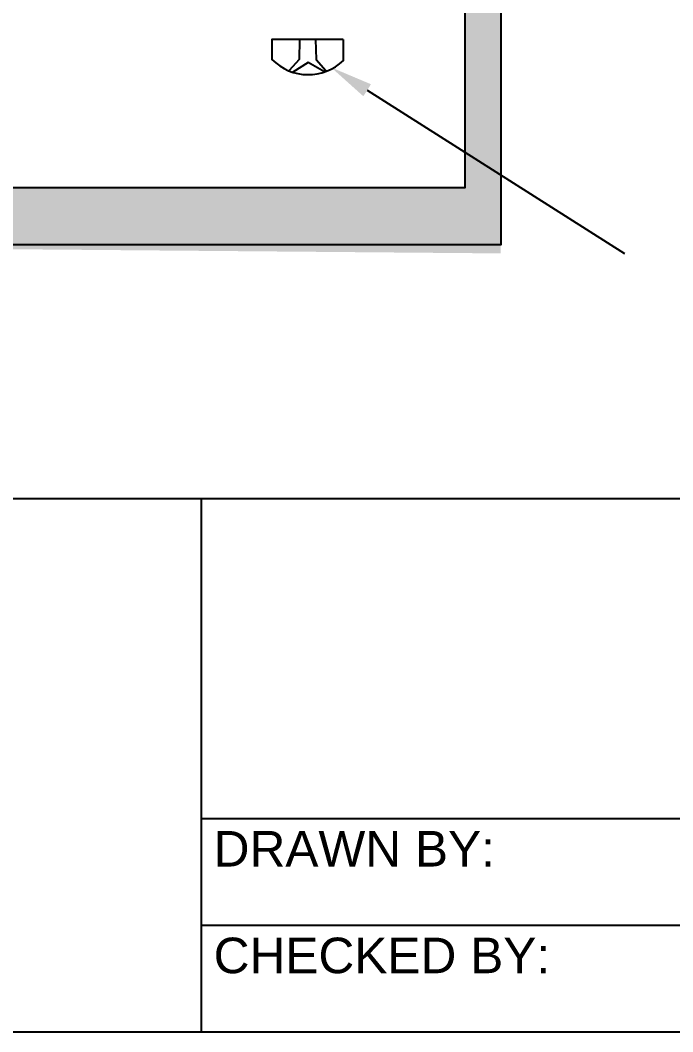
# Model space of a CAD drawing. Header units: millimetres. Extents: x 20 to 208, y 10 to 269.
# Drawn here: x 86.4 to 123.1, y 10 to 66.9 of the extents above; entities that cross this region are included whole.
import ezdxf

# ---------------------------------------------------------------- set-up
doc = ezdxf.new("R2010")
doc.units = ezdxf.units.MM
doc.header["$MEASUREMENT"] = 0
doc.layers.get('0').update_dxf_attribs({"linetype": 'CONTINUOUS'})
doc.layers.add('G-ANNO-SYMB', color=5, linetype='CONTINUOUS')
doc.layers.add('N-INST', color=4, linetype='CONTINUOUS')
doc.layers.add('N-ANNO-TEXT', color=2, linetype='CONTINUOUS', lineweight=25)
doc.styles.add('_CGS_2-5_NOTES', font='arial.ttf', dxfattribs={"height": 2.5})

msp = doc.modelspace()

# ---------------------------------------------------------------- hatches: boundary and pattern name
at = {"layer": 'N-INST'}
h = msp.add_hatch(color=256, dxfattribs=at)
h.dxf.hatch_style = 1
h.paths.add_polyline_path([(34.543, 140.979), (36.487, 140.979), (36.487, 86.627), (59.291, 76.138), (59.33, 57.477), (111.425, 57.477), (111.425, 141.015), (113.425, 140.979), (113.425, 53.779), (56.805, 54.262), (56.805, 73.274), (34.51, 83.517)])

# ---------------------------------------------------------------- linework, layer by layer
for p, q in [((20, 40), (181.992, 40)), ((20, 40), (181.992, 40)), ((20, 40), (181.992, 40)), ((20, 40), (181.992, 40)), ((20, 40), (206, 40)), ((20, 40), (96.559, 40)), ((96.559, 40), (96.559, 10)), ((96.559, 40), (206, 40)), ((96.559, 22), (206, 22)), ((96.559, 16), (206, 16))]:
    msp.add_line(p, q)
at = {"layer": 'G-ANNO-SYMB'}
for p in [(20, 10), (26, 10)]:
    msp.add_line(p, (206, 10), dxfattribs=at)
at = {"layer": 'N-ANNO-TEXT'}
msp.add_line((105.905, 62.956), (120.387, 53.779), dxfattribs=at)
msp.add_solid([(105.691, 62.618), (103.878, 64.241), (106.119, 63.294)], dxfattribs=at)
at = {"layer": 'N-INST'}
for points in [[(113.425, 57.488), (113.425, 54.262), (56.805, 54.262), (56.787, 73.282), (34.51, 83.517), (34.543, 86.627), (34.543, 140.979), (36.487, 140.979), (36.487, 86.627), (59.291, 76.138), (59.33, 57.477), (111.425, 57.488), (111.425, 141.015), (113.425, 141.015), (113.425, 54.262), (111.425, 54.262)], [(102.106, 65.813), (102.074, 64.691), (101.521, 64.068)], [(102.996, 65.813), (103.029, 64.691), (103.581, 64.068)], [(103.501, 63.984), (102.578, 64.517), (101.729, 63.966)]]:
    msp.add_lwpolyline(points, dxfattribs=at)
msp.add_lwpolyline([(104.559, 65.813), (100.543, 65.813), (100.545, 64.692, 0.412103), (104.576, 64.638), (104.576, 65.813)], format="xyb", dxfattribs=at)

# ---------------------------------------------------------------- texts
at = {"char_height": 2, "width": 25, "attachment_point": 1, "style": '_CGS_2-5_NOTES'}
for s, insert in [('DRAWN BY:', (97.266, 21.293)), ('CHECKED BY:', (97.266, 15.293))]:
    msp.add_mtext(s, dxfattribs=dict(at, insert=insert))

doc.saveas('drawing.dxf')
